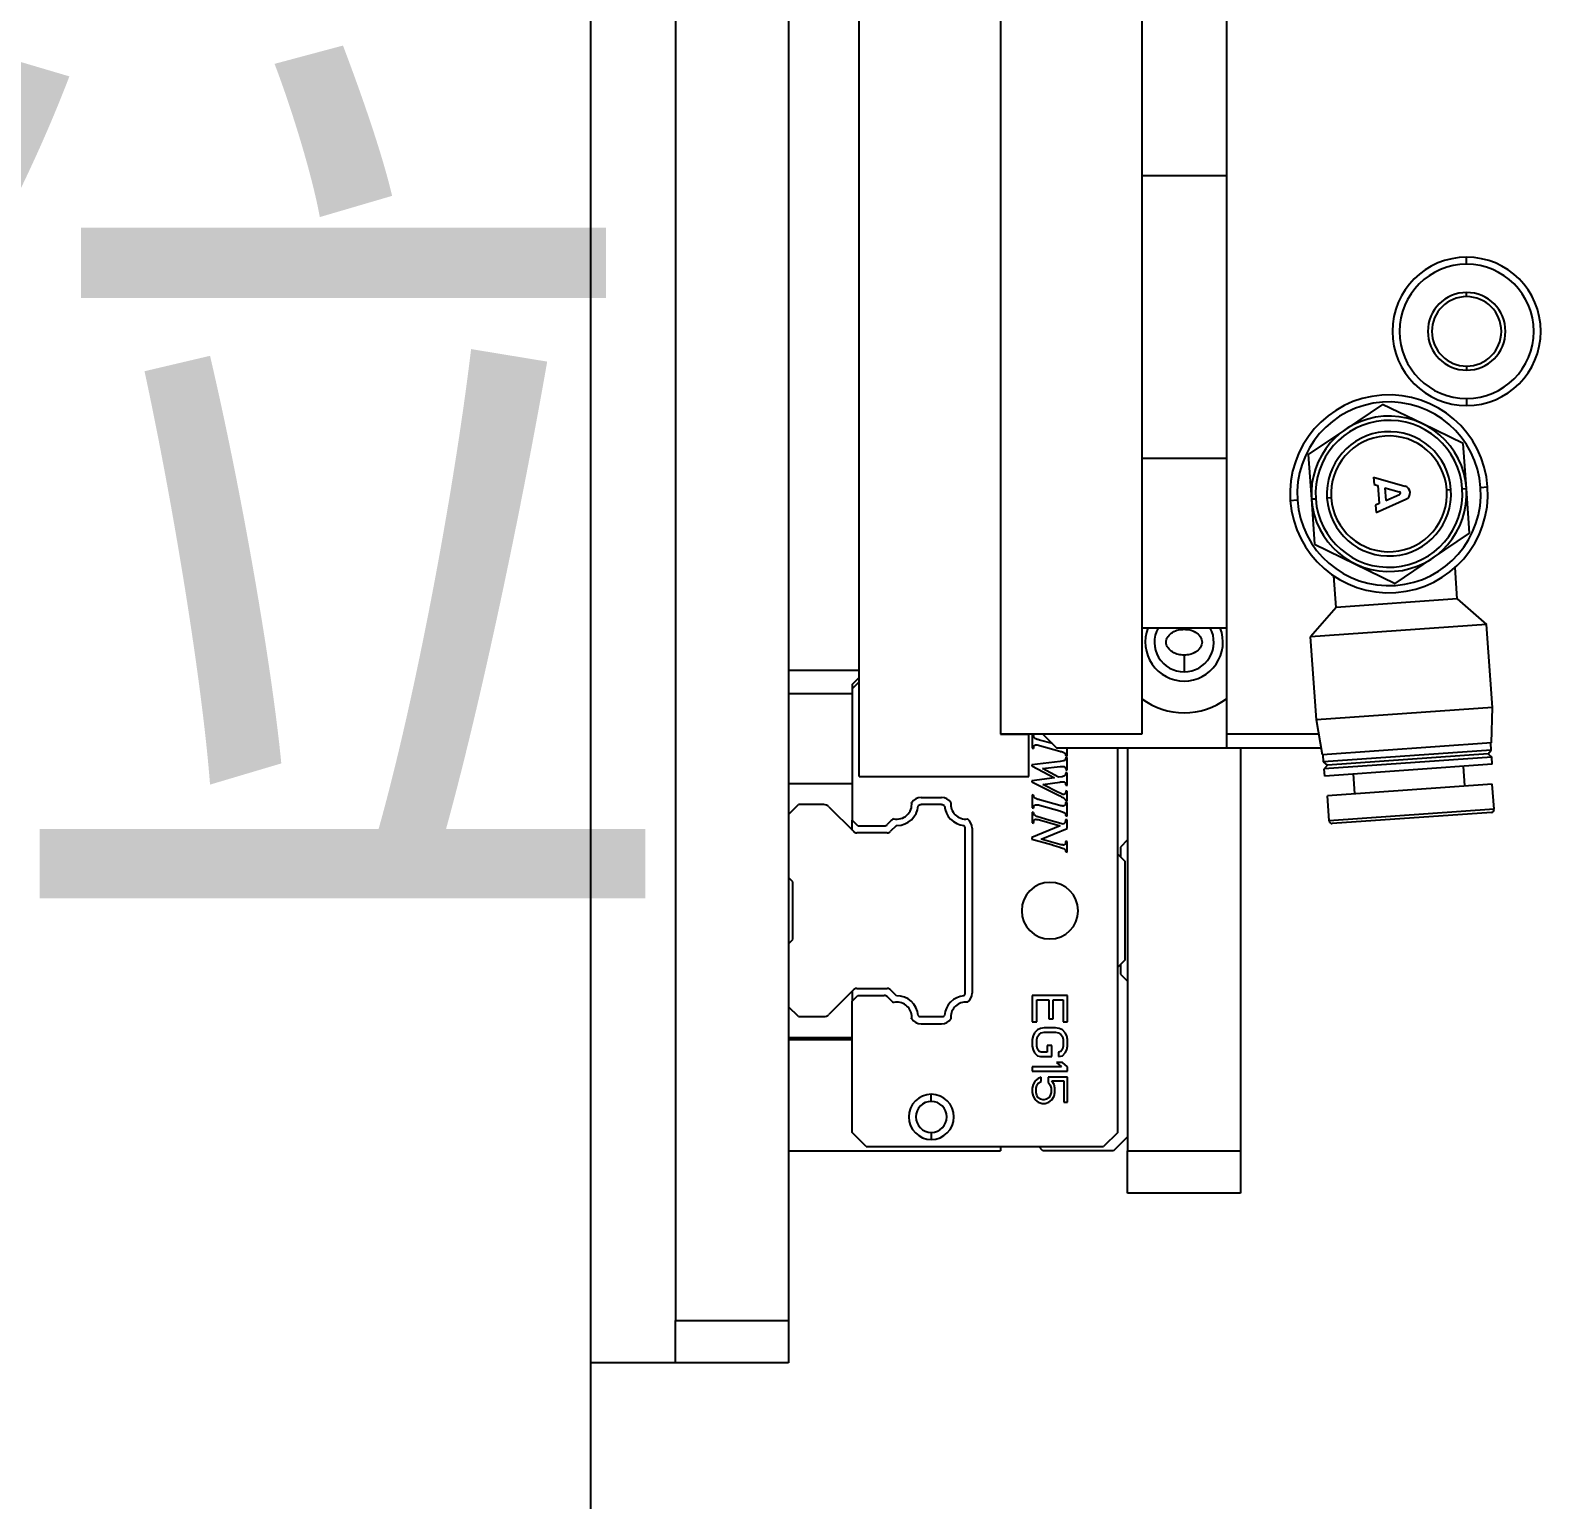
# Model space of a CAD drawing. Header units: millimetres. Extents: x 914 to 910632, y -176 to 682692.
# Drawn here: x 2384.822 to 2386.507, y 1911.449 to 1913.087 of the extents above; entities that cross this region are included whole.
import ezdxf

# ---------------------------------------------------------------- set-up
doc = ezdxf.new("R2010")
doc.units = ezdxf.units.MM
doc.styles.add('宋体', font='')
doc.styles.get('宋体').set_extended_font_data('宋体')

msp = doc.modelspace()

# ---------------------------------------------------------------- linework, layer by layer
at = {"color": 7, "linetype": 'Continuous'}
for p, q in [((2385.5419, 1914.3894), (2385.5419, 1911.6489)), ((2385.6679, 1914.3894), (2385.6679, 1911.6489)), ((2385.4474, 1910.7196), (2385.4474, 1913.8854)), ((2385.7466, 1912.2553), (2385.7466, 1913.783)), ((2385.9041, 1913.7358), (2385.9041, 1912.3025)), ((2386.0616, 1913.7358), (2386.0616, 1912.3025)), ((2386.1561, 1913.1042), (2386.1561, 1912.9341)), ((2386.1561, 1912.9246), (2386.0616, 1912.9246)), ((2386.1561, 1912.9341), (2386.1561, 1912.9278)), ((2386.1561, 1912.9278), (2386.1561, 1912.8742)), ((2386.1561, 1912.8742), (2386.1561, 1912.8695)), ((2386.1561, 1912.8695), (2386.1561, 1912.3025)), ((2386.4239, 1912.8262), (2386.4239, 1912.8341)), ((2386.3302, 1912.67), (2386.2888, 1912.642)), ((2386.3752, 1912.6482), (2386.3302, 1912.67)), ((2386.4239, 1912.6766), (2386.4239, 1912.6687)), ((2386.2888, 1912.642), (2386.2473, 1912.6141)), ((2386.4201, 1912.6263), (2386.3752, 1912.6482)), ((2386.4237, 1912.5764), (2386.4201, 1912.6263)), ((2386.1561, 1912.6096), (2386.0616, 1912.6096)), ((2386.2473, 1912.6141), (2386.2509, 1912.5642)), ((2386.3202, 1912.589), (2386.3551, 1912.579)), ((2386.3202, 1912.589), (2386.3207, 1912.5806)), ((2386.3207, 1912.5806), (2386.3248, 1912.5794)), ((2386.3248, 1912.5794), (2386.3262, 1912.5594)), ((2386.3328, 1912.5771), (2386.3338, 1912.5628)), ((2386.3328, 1912.5771), (2386.3488, 1912.5726)), ((2386.3338, 1912.5628), (2386.349, 1912.5696)), ((2386.4017, 1912.5748), (2386.4064, 1912.5752)), ((2386.419, 1912.576), (2386.4237, 1912.5764)), ((2386.4272, 1912.5265), (2386.4237, 1912.5764)), ((2386.4394, 1912.5775), (2386.4472, 1912.578)), ((2386.2351, 1912.5631), (2386.2273, 1912.5625)), ((2386.2556, 1912.5645), (2386.2509, 1912.5642)), ((2386.2509, 1912.5642), (2386.2544, 1912.5143)), ((2386.2729, 1912.5657), (2386.2681, 1912.5654)), ((2386.3262, 1912.5594), (2386.3224, 1912.5577)), ((2386.3224, 1912.5577), (2386.323, 1912.5494)), ((2386.323, 1912.5494), (2386.3562, 1912.5642)), ((2386.3858, 1912.4985), (2386.4272, 1912.5265)), ((2386.2544, 1912.5143), (2386.2994, 1912.4924)), ((2386.2994, 1912.4924), (2386.3443, 1912.4705)), ((2386.3443, 1912.4705), (2386.3858, 1912.4985)), ((2386.4134, 1912.4533), (2386.411, 1912.4883)), ((2386.2783, 1912.4437), (2386.2758, 1912.4787)), ((2386.4134, 1912.4533), (2386.2783, 1912.4437)), ((2386.4134, 1912.4533), (2386.4462, 1912.4248)), ((2386.2783, 1912.4437), (2386.2498, 1912.4109)), ((2386.1561, 1912.4206), (2386.0616, 1912.4206)), ((2386.4462, 1912.4248), (2386.2498, 1912.4109)), ((2386.4528, 1912.3321), (2386.4462, 1912.4248)), ((2386.2564, 1912.3182), (2386.2498, 1912.4109)), ((2386.1089, 1912.3905), (2386.1089, 1912.3718)), ((2385.7466, 1912.3734), (2385.6679, 1912.3734)), ((2385.7388, 1912.3576), (2385.7466, 1912.3655)), ((2385.7388, 1912.3529), (2385.7466, 1912.3608)), ((2385.7388, 1912.3576), (2385.7388, 1912.3529)), ((2385.7388, 1912.3529), (2385.7388, 1912.2066)), ((2386.4528, 1912.3321), (2386.2564, 1912.3182)), ((2386.4516, 1912.2926), (2386.4528, 1912.3321)), ((2386.2631, 1912.2792), (2386.2564, 1912.3182)), ((2385.9041, 1912.3025), (2385.9356, 1912.3025)), ((2386.0616, 1912.3025), (2385.9041, 1912.3025)), ((2385.9356, 1912.2553), (2385.9356, 1912.3025)), ((2385.9396, 1912.3015), (2385.9396, 1912.2869)), ((2385.941, 1912.3011), (2385.9396, 1912.3015)), ((2385.9514, 1912.3025), (2385.9671, 1912.2868)), ((2386.2591, 1912.3025), (2386.1561, 1912.3025)), ((2386.1561, 1912.3025), (2386.1561, 1912.2868)), ((2385.9396, 1912.2869), (2385.941, 1912.2865)), ((2385.9621, 1912.2918), (2385.9477, 1912.2958)), ((2385.9477, 1912.2898), (2385.9702, 1912.2835)), ((2386.1561, 1912.2868), (2385.9671, 1912.2868)), ((2385.9783, 1912.2777), (2385.9783, 1912.2868)), ((2386.0349, 1911.8584), (2386.0349, 1912.2868)), ((2386.0459, 1912.2868), (2386.0459, 1911.8379)), ((2386.2618, 1912.2868), (2386.1561, 1912.2868)), ((2386.1719, 1912.2868), (2386.1719, 1911.8379)), ((2386.4516, 1912.2926), (2386.2631, 1912.2792)), ((2386.4514, 1912.2847), (2386.2644, 1912.2714)), ((2386.4478, 1912.2805), (2386.2687, 1912.2678)), ((2386.4478, 1912.2805), (2386.4514, 1912.2847)), ((2386.4478, 1912.2805), (2386.452, 1912.2768)), ((2386.4514, 1912.2847), (2386.4508, 1912.2925)), ((2385.9707, 1912.2718), (2385.939, 1912.2683)), ((2385.939, 1912.2683), (2385.939, 1912.2672)), ((2385.939, 1912.2672), (2385.9644, 1912.2538)), ((2385.9511, 1912.264), (2385.9707, 1912.2662)), ((2385.9689, 1912.2545), (2385.9511, 1912.264)), ((2385.9769, 1912.2781), (2385.9783, 1912.2777)), ((2385.9783, 1912.2765), (2385.9769, 1912.2769)), ((2385.9783, 1912.2623), (2385.9783, 1912.2765)), ((2386.2644, 1912.2714), (2386.2639, 1912.2793)), ((2386.2687, 1912.2678), (2386.2644, 1912.2714)), ((2386.452, 1912.2768), (2386.265, 1912.2636)), ((2386.2687, 1912.2678), (2386.265, 1912.2636)), ((2386.4525, 1912.2689), (2386.2656, 1912.2557)), ((2386.4219, 1912.2447), (2386.4203, 1912.2667)), ((2386.4525, 1912.2689), (2386.452, 1912.2768)), ((2385.6679, 1912.2474), (2385.7388, 1912.2474)), ((2385.7466, 1912.2553), (2385.9356, 1912.2553)), ((2385.9644, 1912.2538), (2385.939, 1912.2504)), ((2385.939, 1912.2504), (2385.939, 1912.2493)), ((2385.939, 1912.2493), (2385.9697, 1912.2339)), ((2385.9513, 1912.2462), (2385.9702, 1912.249)), ((2385.9728, 1912.2549), (2385.9689, 1912.2545)), ((2385.9769, 1912.2628), (2385.9783, 1912.2623)), ((2385.9783, 1912.2594), (2385.9769, 1912.2598)), ((2385.9783, 1912.2452), (2385.9783, 1912.2594)), ((2386.2656, 1912.2557), (2386.265, 1912.2636)), ((2386.4525, 1912.2468), (2386.2687, 1912.2338)), ((2386.2993, 1912.236), (2386.2978, 1912.258)), ((2386.4545, 1912.2186), (2386.4525, 1912.2468)), ((2385.8155, 1912.2316), (2385.8385, 1912.2316)), ((2385.9396, 1912.2348), (2385.9396, 1912.2203)), ((2385.941, 1912.2344), (2385.9396, 1912.2348)), ((2385.9689, 1912.2374), (2385.9513, 1912.2462)), ((2385.9769, 1912.2457), (2385.9783, 1912.2452)), ((2385.9783, 1912.2388), (2385.9769, 1912.2391)), ((2385.9783, 1912.2275), (2385.9783, 1912.2388)), ((2386.2707, 1912.2056), (2386.2687, 1912.2338)), ((2385.6679, 1912.2127), (2385.6789, 1912.2238)), ((2385.7072, 1912.2238), (2385.6789, 1912.2238)), ((2385.7127, 1912.2215), (2385.7405, 1912.1937)), ((2385.8385, 1912.2238), (2385.8155, 1912.2238)), ((2385.9396, 1912.2203), (2385.941, 1912.2198)), ((2385.9396, 1912.2155), (2385.9396, 1912.2037)), ((2385.941, 1912.2151), (2385.9396, 1912.2155)), ((2385.9702, 1912.2228), (2385.9477, 1912.2291)), ((2385.9477, 1912.2231), (2385.9702, 1912.2168)), ((2385.9769, 1912.2279), (2385.9783, 1912.2275)), ((2385.9783, 1912.2261), (2385.9769, 1912.2265)), ((2385.9783, 1912.211), (2385.9783, 1912.2261)), ((2386.4545, 1912.2186), (2386.2707, 1912.2056)), ((2386.4516, 1912.2152), (2386.274, 1912.2026)), ((2385.6679, 1912.2127), (2385.6679, 1912.1427)), ((2385.7452, 1912.2001), (2385.7388, 1912.2066)), ((2385.7388, 1912.1954), (2385.7388, 1912.2066)), ((2385.7452, 1912.2001), (2385.7746, 1912.2001)), ((2385.7824, 1912.206), (2385.7779, 1912.2015)), ((2385.7881, 1912.2006), (2385.7812, 1912.1937)), ((2385.7881, 1912.2006), (2385.7887, 1912.2006)), ((2385.8648, 1912.0138), (2385.8648, 1912.1975)), ((2385.8726, 1912.1975), (2385.8726, 1912.0138)), ((2385.9705, 1912.2003), (2385.939, 1912.187)), ((2385.9396, 1912.2037), (2385.941, 1912.2033)), ((2385.9477, 1912.2067), (2385.9705, 1912.2003)), ((2385.9494, 1912.1854), (2385.9783, 1912.1973)), ((2385.9742, 1912.2021), (2385.9556, 1912.2073)), ((2385.9769, 1912.2114), (2385.9783, 1912.211)), ((2385.9783, 1912.2067), (2385.9769, 1912.2071)), ((2385.9783, 1912.1973), (2385.9783, 1912.2067)), ((2385.7779, 1912.1923), (2385.7439, 1912.1923)), ((2385.939, 1912.187), (2385.939, 1912.1854)), ((2385.939, 1912.1854), (2385.961, 1912.1792)), ((2385.9702, 1912.1795), (2385.9494, 1912.1854)), ((2385.9783, 1912.1827), (2385.9769, 1912.1831)), ((2385.9783, 1912.1708), (2385.9783, 1912.1827)), ((2386.0459, 1912.1844), (2386.038, 1912.1765)), ((2385.9769, 1912.1712), (2385.9783, 1912.1708)), ((2386.0349, 1912.1686), (2386.0427, 1912.1608)), ((2386.038, 1912.1765), (2386.038, 1912.1655)), ((2386.0427, 1912.1608), (2386.0427, 1912.0505)), ((2385.6726, 1912.1379), (2385.6679, 1912.1427)), ((2385.6726, 1912.0734), (2385.6726, 1912.1379)), ((2385.6679, 1912.0686), (2385.6726, 1912.0734)), ((2385.6679, 1912.0686), (2385.6679, 1911.9985)), ((2386.0427, 1912.0505), (2386.0349, 1912.0426)), ((2386.038, 1912.0458), (2386.038, 1912.0348)), ((2386.038, 1912.0348), (2386.0459, 1912.0269)), ((2385.7405, 1912.0176), (2385.7127, 1911.9898)), ((2385.7388, 1912.0159), (2385.7388, 1912.0047)), ((2385.7388, 1912.0047), (2385.7452, 1912.0111)), ((2385.7439, 1912.019), (2385.7779, 1912.019)), ((2385.7452, 1912.0111), (2385.7746, 1912.0111)), ((2385.7882, 1912.0107), (2385.7812, 1912.0176)), ((2385.979, 1912.0111), (2385.9396, 1912.0111)), ((2385.9396, 1912.0111), (2385.9396, 1911.9816)), ((2385.979, 1911.9816), (2385.979, 1912.0111)), ((2385.6789, 1911.9875), (2385.6679, 1911.9985)), ((2385.7388, 1911.8584), (2385.7388, 1912.0047)), ((2385.7779, 1912.0098), (2385.7824, 1912.0053)), ((2385.9446, 1911.9816), (2385.9446, 1912.0062)), ((2385.9446, 1912.0062), (2385.958, 1912.0062)), ((2385.958, 1912.0062), (2385.958, 1911.9849)), ((2385.963, 1911.9849), (2385.963, 1912.0062)), ((2385.963, 1912.0062), (2385.9739, 1912.0062)), ((2385.9739, 1912.0062), (2385.9739, 1911.9816)), ((2385.6789, 1911.9875), (2385.7072, 1911.9875)), ((2385.8155, 1911.9875), (2385.8385, 1911.9875)), ((2385.8155, 1911.9796), (2385.8385, 1911.9796)), ((2385.9396, 1911.9816), (2385.9446, 1911.9816)), ((2385.958, 1911.9849), (2385.963, 1911.9849)), ((2385.9739, 1911.9816), (2385.979, 1911.9816)), ((2385.7388, 1911.9639), (2385.6679, 1911.9639)), ((2385.9404, 1911.966), (2385.9396, 1911.9619)), ((2385.9396, 1911.9619), (2385.9396, 1911.9545)), ((2385.9421, 1911.9693), (2385.9404, 1911.966)), ((2385.9454, 1911.9726), (2385.9421, 1911.9693)), ((2385.9446, 1911.9619), (2385.9454, 1911.9652)), ((2385.9446, 1911.9545), (2385.9446, 1911.9619)), ((2385.9488, 1911.9742), (2385.9454, 1911.9726)), ((2385.9454, 1911.9652), (2385.9471, 1911.9677)), ((2385.9471, 1911.9677), (2385.9496, 1911.9693)), ((2385.953, 1911.9751), (2385.9488, 1911.9742)), ((2385.9496, 1911.9693), (2385.953, 1911.9701)), ((2385.9655, 1911.9751), (2385.953, 1911.9751)), ((2385.953, 1911.9701), (2385.9655, 1911.9701)), ((2385.9697, 1911.9742), (2385.9655, 1911.9751)), ((2385.9655, 1911.9701), (2385.9689, 1911.9693)), ((2385.9689, 1911.9693), (2385.9714, 1911.9677)), ((2385.9731, 1911.9726), (2385.9697, 1911.9742)), ((2385.9714, 1911.9677), (2385.9731, 1911.9652)), ((2385.9764, 1911.9693), (2385.9731, 1911.9726)), ((2385.9731, 1911.9652), (2385.9739, 1911.9619)), ((2385.9739, 1911.9619), (2385.9739, 1911.9545)), ((2385.9781, 1911.966), (2385.9764, 1911.9693)), ((2385.979, 1911.9619), (2385.9781, 1911.966)), ((2385.979, 1911.9545), (2385.979, 1911.9619)), ((2385.9396, 1911.9545), (2385.9404, 1911.9504)), ((2385.9404, 1911.9504), (2385.9421, 1911.9472)), ((2385.9421, 1911.9472), (2385.9454, 1911.9439)), ((2385.9454, 1911.9513), (2385.9446, 1911.9545)), ((2385.9471, 1911.9488), (2385.9454, 1911.9513)), ((2385.9454, 1911.9439), (2385.9488, 1911.9431)), ((2385.9496, 1911.948), (2385.9471, 1911.9488)), ((2385.9563, 1911.948), (2385.9496, 1911.948)), ((2385.9614, 1911.9554), (2385.9563, 1911.9554)), ((2385.9563, 1911.9554), (2385.9563, 1911.948)), ((2385.9614, 1911.9431), (2385.9614, 1911.9554)), ((2385.9714, 1911.9488), (2385.9689, 1911.948)), ((2385.9689, 1911.948), (2385.9689, 1911.9431)), ((2385.9689, 1911.9431), (2385.9731, 1911.9439)), ((2385.9731, 1911.9513), (2385.9714, 1911.9488)), ((2385.9739, 1911.9545), (2385.9731, 1911.9513)), ((2385.9731, 1911.9439), (2385.9764, 1911.9472)), ((2385.9764, 1911.9472), (2385.9781, 1911.9504)), ((2385.9781, 1911.9504), (2385.979, 1911.9545)), ((2385.9723, 1911.9316), (2385.9396, 1911.9316)), ((2385.9396, 1911.9316), (2385.9396, 1911.9267)), ((2385.9488, 1911.9431), (2385.9614, 1911.9431)), ((2385.9731, 1911.9365), (2385.9664, 1911.9365)), ((2385.9664, 1911.9365), (2385.9723, 1911.9316)), ((2385.979, 1911.9316), (2385.9731, 1911.9365)), ((2385.979, 1911.9267), (2385.979, 1911.9316)), ((2385.9396, 1911.9267), (2385.979, 1911.9267)), ((2385.9404, 1911.9119), (2385.9396, 1911.9078)), ((2385.9429, 1911.916), (2385.9404, 1911.9119)), ((2385.9463, 1911.9185), (2385.9429, 1911.916)), ((2385.9438, 1911.9078), (2385.9446, 1911.9111)), ((2385.9446, 1911.9111), (2385.9463, 1911.9135)), ((2385.9496, 1911.9201), (2385.9463, 1911.9185)), ((2385.9463, 1911.9135), (2385.9496, 1911.9152)), ((2385.9496, 1911.9152), (2385.9496, 1911.9201)), ((2385.979, 1911.9201), (2385.9572, 1911.9201)), ((2385.9572, 1911.9201), (2385.9572, 1911.9143)), ((2385.9572, 1911.9143), (2385.9597, 1911.9111)), ((2385.9597, 1911.9111), (2385.9605, 1911.9078)), ((2385.9639, 1911.9119), (2385.9614, 1911.916)), ((2385.9614, 1911.916), (2385.9748, 1911.916)), ((2385.9647, 1911.9078), (2385.9639, 1911.9119)), ((2385.9748, 1911.916), (2385.9748, 1911.8922)), ((2385.979, 1911.8922), (2385.979, 1911.9201)), ((2385.827, 1911.893), (2385.827, 1911.9009)), ((2385.9396, 1911.9078), (2385.9396, 1911.9029)), ((2385.9396, 1911.9029), (2385.9404, 1911.8988)), ((2385.9404, 1911.8988), (2385.9429, 1911.8947)), ((2385.9429, 1911.8947), (2385.9463, 1911.8922)), ((2385.9438, 1911.9029), (2385.9438, 1911.9078)), ((2385.9446, 1911.8996), (2385.9438, 1911.9029)), ((2385.9463, 1911.8971), (2385.9446, 1911.8996)), ((2385.9488, 1911.8955), (2385.9463, 1911.8971)), ((2385.9513, 1911.8947), (2385.9488, 1911.8955)), ((2385.953, 1911.8947), (2385.9513, 1911.8947)), ((2385.9555, 1911.8955), (2385.953, 1911.8947)), ((2385.958, 1911.8971), (2385.9555, 1911.8955)), ((2385.9597, 1911.8996), (2385.958, 1911.8971)), ((2385.958, 1911.8922), (2385.9614, 1911.8947)), ((2385.9605, 1911.9029), (2385.9597, 1911.8996)), ((2385.9605, 1911.9078), (2385.9605, 1911.9029)), ((2385.9614, 1911.8947), (2385.9639, 1911.8988)), ((2385.9639, 1911.8988), (2385.9647, 1911.9029)), ((2385.9647, 1911.9029), (2385.9647, 1911.9078)), ((2385.9463, 1911.8922), (2385.9505, 1911.8906)), ((2385.9505, 1911.8906), (2385.9538, 1911.8906)), ((2385.9538, 1911.8906), (2385.958, 1911.8922)), ((2385.9748, 1911.8922), (2385.979, 1911.8922)), ((2385.7545, 1911.8426), (2385.7388, 1911.8584)), ((2385.7545, 1911.8426), (2386.0191, 1911.8426)), ((2385.827, 1911.8584), (2385.827, 1911.8505)), ((2385.9041, 1911.8426), (2385.9041, 1911.8379)), ((2385.9514, 1911.8379), (2385.9467, 1911.8426)), ((2386.0349, 1911.8584), (2386.0191, 1911.8426)), ((2386.0459, 1911.8536), (2386.0301, 1911.8379)), ((2385.6679, 1911.8379), (2385.9041, 1911.8379)), ((2386.0301, 1911.8379), (2385.9514, 1911.8379)), ((2386.0459, 1911.8379), (2386.1719, 1911.8379)), ((2386.0459, 1911.7906), (2386.0459, 1911.8379)), ((2386.1719, 1911.8379), (2386.1719, 1911.7906)), ((2386.1719, 1911.7906), (2386.0459, 1911.7906)), ((2385.5419, 1911.6489), (2385.6679, 1911.6489)), ((2385.5419, 1911.6016), (2385.5419, 1911.6489)), ((2385.6679, 1911.6489), (2385.6679, 1911.6016)), ((2385.5419, 1911.6016), (2385.4474, 1911.6016)), ((2385.6679, 1911.6016), (2385.5419, 1911.6016))]:
    msp.add_line(p, q, dxfattribs=at)
at = {"color": 8, "linetype": 'Continuous'}
for p, q in [((2386.4239, 1912.7901), (2386.4239, 1912.7947)), ((2386.4239, 1912.7127), (2386.4239, 1912.7081)), ((2386.1089, 1912.4193), (2386.1089, 1912.4206)), ((2385.7388, 1912.3473), (2385.6679, 1912.3473)), ((2385.7388, 1911.9618), (2385.6679, 1911.9618))]:
    msp.add_line(p, q, dxfattribs=at)
at = {"color": 7, "linetype": 'Continuous'}
for centre, radius, start, end in [((2386.4239, 1912.7514), 0.0827, 90, 270), ((2386.4239, 1912.7514), 0.0748, 90, 270), ((2386.4239, 1912.7514), 0.0827, 270, 90), ((2386.4239, 1912.7514), 0.0748, 270, 90), ((2386.4239, 1912.7514), 0.0433, 90, 270), ((2386.4239, 1912.7514), 0.0387, 90, 270), ((2386.4239, 1912.7514), 0.0433, 270, 90), ((2386.4239, 1912.7514), 0.0387, 270, 90), ((2386.3373, 1912.5703), 0.1103, 4.0439, 184.0439), ((2386.3373, 1912.5703), 0.1024, 4.0439, 184.0439), ((2386.3373, 1912.5703), 0.0866, 4.0439, 184.0439), ((2386.3373, 1912.5703), 0.0819, 4.0439, 184.0439), ((2386.3373, 1912.5703), 0.0693, 4.0439, 184.0439), ((2386.3373, 1912.5703), 0.0646, 4.0439, 184.0439), ((2386.3373, 1912.5703), 0.1103, 184.0439, 4.0439), ((2386.3373, 1912.5703), 0.1024, 184.0439, 4.0439), ((2386.3373, 1912.5703), 0.0866, 184.0439, 4.0439), ((2386.3373, 1912.5703), 0.0819, 184.0439, 4.0439), ((2386.3373, 1912.5703), 0.0693, 184.0439, 4.0439), ((2386.3373, 1912.5703), 0.0646, 184.0439, 4.0439), ((2386.3484, 1912.5711), 0.00158, 294.0439, 74.0439), ((2386.353, 1912.5714), 0.00788, 294.0439, 74.0439), ((2386.1089, 1912.4049), 0.0433, 158.6763, 270), ((2386.1089, 1912.4049), 0.0331, 151.5631, 270), ((2386.1089, 1912.4049), 0.0433, 270, 21.3237), ((2386.1089, 1912.4049), 0.0331, 270, 28.4369), ((2386.1089, 1912.4049), 0.0788, 233.1301, 270), ((2386.1089, 1912.4049), 0.0788, 270, 306.8699), ((2385.8155, 1912.219), 0.0126, 90.0003, 145.1244), ((2385.8385, 1912.219), 0.0126, 34.8756, 89.9998), ((2385.7072, 1912.2159), 0.00788, 45, 90), ((2385.7887, 1912.2242), 0.0165, 257.5339, 7.0266), ((2385.7887, 1912.2242), 0.0236, 269.9971, 355.8923), ((2385.8155, 1912.219), 0.00472, 89.9977, 132.3981), ((2385.8385, 1912.219), 0.00472, 47.6019, 90), ((2385.8652, 1912.2242), 0.0236, 184.1077, 265.8923), ((2385.8652, 1912.2242), 0.0165, 172.9734, 277.0266), ((2386.4514, 1912.2183), 0.00315, 274.0439, 4.0439), ((2385.7746, 1912.2049), 0.00473, 270, 314.9999), ((2385.7913, 1912.1971), 0.0126, 119.4352, 134.9999), ((2385.86, 1912.1975), 0.00473, 0, 42.3981), ((2385.86, 1912.1975), 0.0126, 0, 55.1244), ((2386.2738, 1912.2058), 0.00315, 184.0439, 274.0439), ((2385.7439, 1912.197), 0.00473, 225, 270), ((2385.7779, 1912.197), 0.00473, 270, 314.9999), ((2385.9593, 1912.1056), 0.0315, 90, 270), ((2385.9593, 1912.1056), 0.0315, 270, 90), ((2385.7439, 1912.0143), 0.00473, 90, 135), ((2385.7746, 1912.0064), 0.00473, 45, 90), ((2385.7779, 1912.0143), 0.00473, 45.0001, 90), ((2385.86, 1912.0138), 0.00473, 317.6019, 0), ((2385.86, 1912.0138), 0.0126, 304.8756, 0), ((2385.7913, 1912.0142), 0.0126, 225.0001, 240.5643), ((2385.7887, 1911.9871), 0.0165, 90, 102.4665), ((2385.7887, 1911.9871), 0.0236, 4.1077, 91.3442), ((2385.7887, 1911.9871), 0.0165, 352.9734, 90), ((2385.8652, 1911.9871), 0.0236, 94.1077, 175.8923), ((2385.8652, 1911.9871), 0.0165, 90, 187.0266), ((2385.8652, 1911.9871), 0.0165, 82.9734, 90), ((2385.7072, 1911.9954), 0.00788, 270.0032, 315), ((2385.8155, 1911.9922), 0.0126, 214.8756, 270), ((2385.8155, 1911.9922), 0.00472, 227.6019, 270), ((2385.8385, 1911.9922), 0.00473, 270.005, 312.3981), ((2385.8385, 1911.9922), 0.0126, 270.0011, 325.1244), ((2385.827, 1911.8757), 0.0252, 90, 270), ((2385.827, 1911.8757), 0.0252, 270, 90), ((2385.827, 1911.8757), 0.0173, 90, 270), ((2385.827, 1911.8757), 0.0173, 270, 90)]:
    msp.add_arc(centre, radius, start, end, dxfattribs=at)
for points, knots in [([(2386.1089, 1912.3905), (2386.1068, 1912.3906), (2386.1022, 1912.3909), (2386.096, 1912.3936), (2386.0914, 1912.3975), (2386.0893, 1912.4015), (2386.0887, 1912.4049), (2386.0893, 1912.4082), (2386.0914, 1912.4123), (2386.0959, 1912.4162), (2386.1022, 1912.4189), (2386.1068, 1912.4192), (2386.1089, 1912.4193)], [0, 0, 0, 0, 0.115406, 0.249402, 0.374345, 0.441616, 0.4998, 0.558046, 0.625411, 0.750043, 0.88438, 1, 1, 1, 1]), ([(2386.1089, 1912.4193), (2386.111, 1912.4192), (2386.1155, 1912.4189), (2386.1218, 1912.4162), (2386.1264, 1912.4123), (2386.1285, 1912.4083), (2386.129, 1912.4049), (2386.1285, 1912.4016), (2386.1264, 1912.3975), (2386.1218, 1912.3936), (2386.1156, 1912.3909), (2386.111, 1912.3906), (2386.1089, 1912.3905)], [0, 0, 0, 0, 0.11542, 0.249441, 0.374323, 0.441591, 0.499769, 0.557984, 0.625297, 0.750056, 0.884385, 1, 1, 1, 1]), ([(2385.9426, 1912.2977), (2385.9424, 1912.2979), (2385.9419, 1912.2983), (2385.9413, 1912.2995), (2385.9412, 1912.3004), (2385.941, 1912.3011)], [0, 0, 0, 0, 0.228564, 0.489438, 1, 1, 1, 1]), ([(2385.9477, 1912.2958), (2385.9465, 1912.2961), (2385.9448, 1912.2966), (2385.9432, 1912.2975), (2385.9426, 1912.2977)], [0, 0, 0, 0, 0.670747, 1, 1, 1, 1]), ([(2385.941, 1912.2865), (2385.9411, 1912.287), (2385.9412, 1912.288), (2385.9415, 1912.2891), (2385.942, 1912.2899), (2385.9425, 1912.2901), (2385.9427, 1912.2902)], [0, 0, 0, 0, 0.369685, 0.656194, 0.837124, 1, 1, 1, 1]), ([(2385.9427, 1912.2902), (2385.943, 1912.2903), (2385.9438, 1912.2905), (2385.9455, 1912.2903), (2385.9468, 1912.29), (2385.9477, 1912.2898)], [0, 0, 0, 0, 0.195524, 0.452952, 1, 1, 1, 1]), ([(2385.9702, 1912.2835), (2385.9715, 1912.2831), (2385.9732, 1912.2826), (2385.975, 1912.2817), (2385.9755, 1912.2813), (2385.9757, 1912.2811)], [0, 0, 0, 0, 0.694556, 0.871821, 1, 1, 1, 1]), ([(2385.9757, 1912.2811), (2385.976, 1912.2806), (2385.9766, 1912.2797), (2385.9768, 1912.2786), (2385.9769, 1912.2781)], [0, 0, 0, 0, 0.521732, 1, 1, 1, 1]), ([(2385.9762, 1912.2735), (2385.9761, 1912.2734), (2385.9758, 1912.2731), (2385.9751, 1912.2728), (2385.9734, 1912.2722), (2385.9718, 1912.272), (2385.9707, 1912.2718)], [0, 0, 0, 0, 0.077812, 0.180815, 0.403167, 1, 1, 1, 1]), ([(2385.9707, 1912.2662), (2385.9711, 1912.2663), (2385.9718, 1912.2664), (2385.9724, 1912.2664), (2385.9727, 1912.2664)], [0, 0, 0, 0, 0.616457, 1, 1, 1, 1]), ([(2385.9727, 1912.2664), (2385.973, 1912.2664), (2385.9734, 1912.2665), (2385.9739, 1912.2665), (2385.9741, 1912.2665)], [0, 0, 0, 0, 0.597528, 1, 1, 1, 1]), ([(2385.9741, 1912.2665), (2385.9743, 1912.2664), (2385.9748, 1912.2664), (2385.9754, 1912.2662), (2385.9759, 1912.2658), (2385.9761, 1912.2655), (2385.9762, 1912.2654)], [0, 0, 0, 0, 0.304939, 0.576526, 0.783687, 1, 1, 1, 1]), ([(2385.9769, 1912.2769), (2385.9769, 1912.2762), (2385.9768, 1912.275), (2385.9764, 1912.2739), (2385.9762, 1912.2735)], [0, 0, 0, 0, 0.630356, 1, 1, 1, 1]), ([(2385.9762, 1912.2654), (2385.9764, 1912.2649), (2385.9768, 1912.2641), (2385.9769, 1912.2632), (2385.9769, 1912.2628)], [0, 0, 0, 0, 0.535435, 1, 1, 1, 1]), ([(2385.9702, 1912.249), (2385.9707, 1912.249), (2385.9716, 1912.2492), (2385.9724, 1912.2493), (2385.9727, 1912.2493)], [0, 0, 0, 0, 0.650906, 1, 1, 1, 1]), ([(2385.9727, 1912.2493), (2385.973, 1912.2493), (2385.9734, 1912.2494), (2385.9738, 1912.2494), (2385.974, 1912.2494)], [0, 0, 0, 0, 0.609618, 1, 1, 1, 1]), ([(2385.9761, 1912.2565), (2385.9759, 1912.2563), (2385.9756, 1912.2558), (2385.9744, 1912.2552), (2385.9734, 1912.255), (2385.9728, 1912.2549)], [0, 0, 0, 0, 0.2178915, 0.4749706, 1, 1, 1, 1]), ([(2385.974, 1912.2494), (2385.9744, 1912.2494), (2385.9751, 1912.2493), (2385.9757, 1912.2489), (2385.9759, 1912.2488)], [0, 0, 0, 0, 0.6006429, 1, 1, 1, 1]), ([(2385.9759, 1912.2488), (2385.976, 1912.2487), (2385.9762, 1912.2485), (2385.9764, 1912.248), (2385.9767, 1912.2471), (2385.9768, 1912.2463), (2385.9769, 1912.2457)], [0, 0, 0, 0, 0.1107047, 0.2530794, 0.430947, 1, 1, 1, 1]), ([(2385.9769, 1912.2598), (2385.9769, 1912.2591), (2385.9768, 1912.2579), (2385.9763, 1912.2569), (2385.9761, 1912.2565)], [0, 0, 0, 0, 0.616236, 1, 1, 1, 1]), ([(2385.9426, 1912.2311), (2385.9424, 1912.2313), (2385.9419, 1912.2317), (2385.9413, 1912.2328), (2385.9412, 1912.2338), (2385.941, 1912.2344)], [0, 0, 0, 0, 0.228565, 0.489438, 1, 1, 1, 1]), ([(2385.9477, 1912.2291), (2385.9465, 1912.2295), (2385.9448, 1912.23), (2385.9432, 1912.2308), (2385.9426, 1912.2311)], [0, 0, 0, 0, 0.670747, 1, 1, 1, 1]), ([(2385.973, 1912.2355), (2385.9725, 1912.2358), (2385.9711, 1912.2364), (2385.9697, 1912.237), (2385.9689, 1912.2374)], [0, 0, 0, 0, 0.416567, 1, 1, 1, 1]), ([(2385.9697, 1912.2339), (2385.9708, 1912.2334), (2385.9725, 1912.2325), (2385.9741, 1912.2316), (2385.9747, 1912.2312)], [0, 0, 0, 0, 0.633657, 1, 1, 1, 1]), ([(2385.9746, 1912.2352), (2385.9743, 1912.2352), (2385.9738, 1912.2352), (2385.9733, 1912.2354), (2385.973, 1912.2355)], [0, 0, 0, 0, 0.523442, 1, 1, 1, 1]), ([(2385.9764, 1912.2362), (2385.9763, 1912.236), (2385.9761, 1912.2357), (2385.9754, 1912.2353), (2385.9749, 1912.2352), (2385.9746, 1912.2352)], [0, 0, 0, 0, 0.271555, 0.536817, 1, 1, 1, 1]), ([(2385.9747, 1912.2312), (2385.9752, 1912.2307), (2385.9763, 1912.2298), (2385.9767, 1912.2285), (2385.9769, 1912.2279)], [0, 0, 0, 0, 0.530367, 1, 1, 1, 1]), ([(2385.9769, 1912.2391), (2385.9769, 1912.2385), (2385.9769, 1912.2375), (2385.9765, 1912.2365), (2385.9764, 1912.2362)], [0, 0, 0, 0, 0.629418, 1, 1, 1, 1]), ([(2385.941, 1912.2198), (2385.9411, 1912.2204), (2385.9412, 1912.2213), (2385.9415, 1912.2224), (2385.942, 1912.2232), (2385.9425, 1912.2234), (2385.9427, 1912.2236)], [0, 0, 0, 0, 0.369685, 0.656194, 0.837124, 1, 1, 1, 1]), ([(2385.9426, 1912.2118), (2385.9422, 1912.2124), (2385.9413, 1912.2133), (2385.9411, 1912.2145), (2385.941, 1912.2151)], [0, 0, 0, 0, 0.5603855, 1, 1, 1, 1]), ([(2385.9427, 1912.2236), (2385.943, 1912.2236), (2385.9438, 1912.2238), (2385.9455, 1912.2237), (2385.9468, 1912.2233), (2385.9477, 1912.2231)], [0, 0, 0, 0, 0.195524, 0.452952, 1, 1, 1, 1]), ([(2385.9752, 1912.2225), (2385.9748, 1912.2224), (2385.9741, 1912.2222), (2385.9724, 1912.2223), (2385.9711, 1912.2226), (2385.9702, 1912.2228)], [0, 0, 0, 0, 0.196722, 0.453562, 1, 1, 1, 1]), ([(2385.9702, 1912.2168), (2385.9715, 1912.2164), (2385.9732, 1912.2159), (2385.975, 1912.215), (2385.9755, 1912.2146), (2385.9757, 1912.2145)], [0, 0, 0, 0, 0.694556, 0.871821, 1, 1, 1, 1]), ([(2385.9769, 1912.2265), (2385.9768, 1912.2259), (2385.9767, 1912.2249), (2385.9763, 1912.2237), (2385.9758, 1912.2229), (2385.9754, 1912.2226), (2385.9752, 1912.2225)], [0, 0, 0, 0, 0.369418, 0.658958, 0.841196, 1, 1, 1, 1]), ([(2385.9757, 1912.2145), (2385.976, 1912.214), (2385.9766, 1912.2131), (2385.9768, 1912.212), (2385.9769, 1912.2114)], [0, 0, 0, 0, 0.521732, 1, 1, 1, 1]), ([(2385.941, 1912.2033), (2385.9411, 1912.2043), (2385.9412, 1912.2055), (2385.9417, 1912.2068), (2385.9421, 1912.2071), (2385.9422, 1912.2072)], [0, 0, 0, 0, 0.687606, 0.864827, 1, 1, 1, 1]), ([(2385.9422, 1912.2072), (2385.9423, 1912.2073), (2385.9424, 1912.2074), (2385.9428, 1912.2074), (2385.9434, 1912.2075), (2385.9451, 1912.2074), (2385.9466, 1912.207), (2385.9477, 1912.2067)], [0, 0, 0, 0, 0.046629, 0.104173, 0.174546, 0.396184, 1, 1, 1, 1]), ([(2385.9556, 1912.2073), (2385.9523, 1912.2082), (2385.9482, 1912.2093), (2385.9441, 1912.211), (2385.943, 1912.2115), (2385.9427, 1912.2117), (2385.9426, 1912.2118)], [0, 0, 0, 0, 0.739867, 0.91964, 0.966319, 1, 1, 1, 1]), ([(2385.9762, 1912.2041), (2385.9761, 1912.2039), (2385.9758, 1912.2035), (2385.9752, 1912.2028), (2385.9746, 1912.2024), (2385.9742, 1912.2021)], [0, 0, 0, 0, 0.23676, 0.503754, 1, 1, 1, 1]), ([(2385.9769, 1912.2071), (2385.9768, 1912.2065), (2385.9766, 1912.2055), (2385.9763, 1912.2045), (2385.9762, 1912.2041)], [0, 0, 0, 0, 0.62182, 1, 1, 1, 1]), ([(2385.9754, 1912.179), (2385.9751, 1912.1789), (2385.9744, 1912.1787), (2385.9726, 1912.1789), (2385.9712, 1912.1792), (2385.9702, 1912.1795)], [0, 0, 0, 0, 0.176373, 0.431185, 1, 1, 1, 1]), ([(2385.9769, 1912.1831), (2385.9768, 1912.1825), (2385.9768, 1912.1815), (2385.9765, 1912.1802), (2385.9761, 1912.1795), (2385.9758, 1912.1792), (2385.9756, 1912.179), (2385.9754, 1912.179)], [0, 0, 0, 0, 0.397493, 0.69243, 0.81139, 0.911366, 1, 1, 1, 1]), ([(2385.961, 1912.1792), (2385.9648, 1912.1782), (2385.9693, 1912.1769), (2385.974, 1912.1751), (2385.9751, 1912.1746), (2385.9754, 1912.1744), (2385.9756, 1912.1743)], [0, 0, 0, 0, 0.753171, 0.92824, 0.971186, 1, 1, 1, 1]), ([(2385.9756, 1912.1743), (2385.976, 1912.1738), (2385.9767, 1912.1729), (2385.9768, 1912.1717), (2385.9769, 1912.1712)], [0, 0, 0, 0, 0.552619, 1, 1, 1, 1])]:
    msp.add_open_spline(points, degree=3, knots=knots, dxfattribs=at)

# ---------------------------------------------------------------- texts
at = {"color": 0, "insert": (2381.26, 1912.9477), "char_height": 0.7875, "width": 42.325253, "attachment_point": 1, "style": '宋体'}
msp.add_mtext('{\\fSimSun|b0|i0|c134|p2;二次定位}', dxfattribs=at)

doc.saveas('drawing.dxf')
